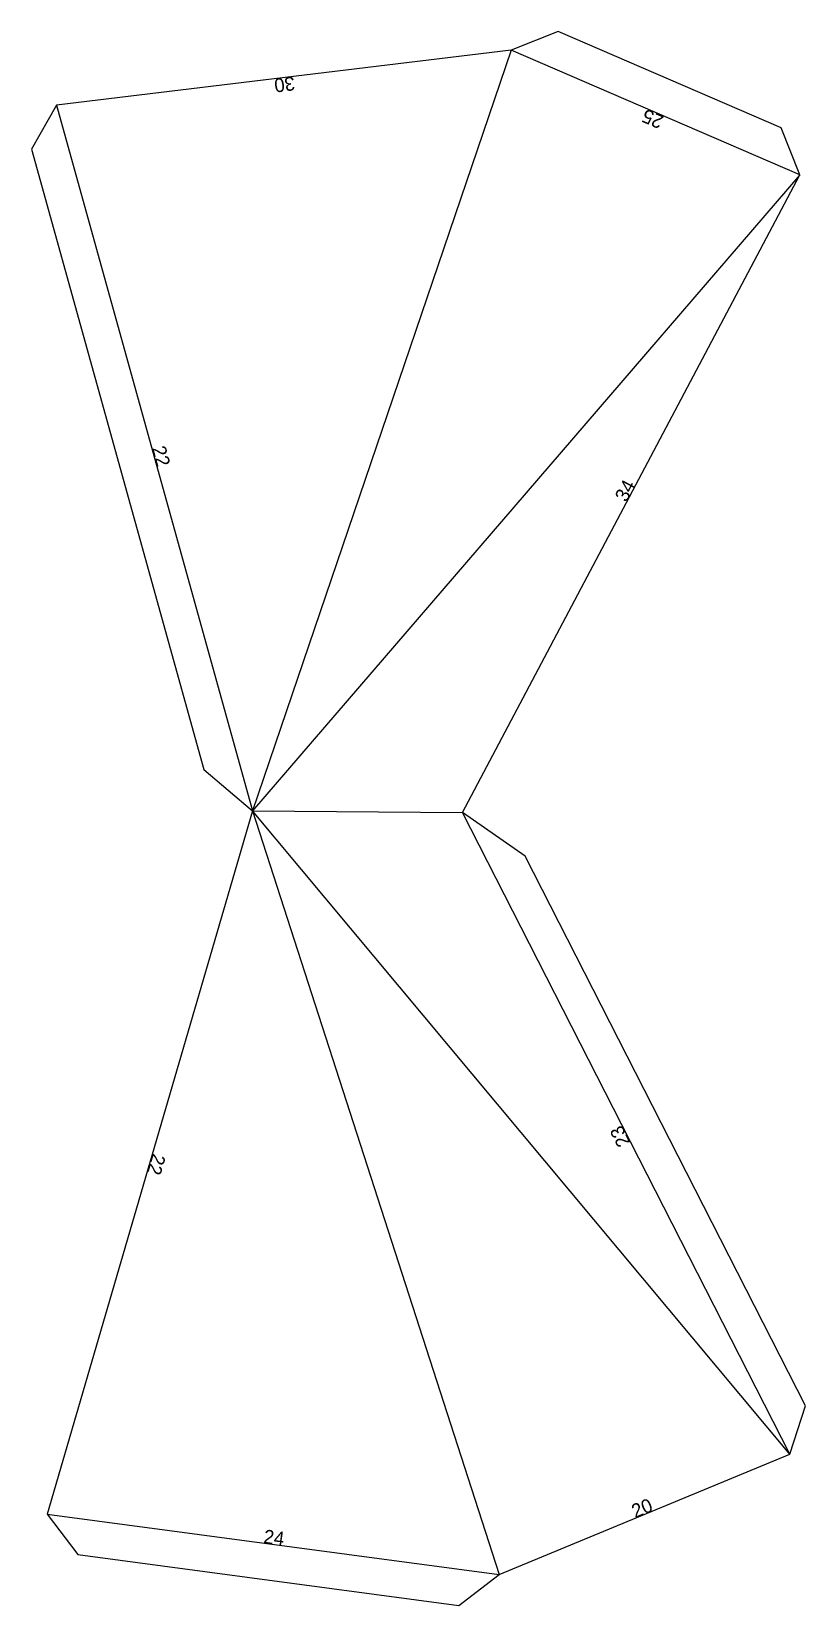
# Model space of a CAD drawing. Extents: x 468 to 575, y 28 to 247.
import ezdxf
from ezdxf.enums import TextEntityAlignment as Align

# ---------------------------------------------------------------- set-up
doc = ezdxf.new("R2010")
doc.units = 0

msp = doc.modelspace()

# ---------------------------------------------------------------- linework, layer by layer
at = {"layer": 'CutLine', "color": 8, "linetype": 'CONTINUOUS'}
for p, q in [((540.967862, 247.026654), (534.39522, 244.418901)), ((571.953443, 233.644399), (540.967862, 247.026654)), ((534.39522, 244.418901), (471.160616, 236.795088)), ((471.160616, 236.795088), (467.682144, 230.638772)), ((574.561196, 227.071757), (571.953443, 233.644399)), ((467.682144, 230.638772), (491.659535, 144.368986)), ((527.654993, 138.394988), (574.561196, 227.071757)), ((491.659535, 144.368986), (498.446617, 138.621042)), ((498.446617, 138.621042), (469.847538, 40.821441)), ((536.351296, 132.352077), (527.654993, 138.394988)), ((575.365709, 55.884053), (536.351296, 132.352077)), ((573.184259, 49.157889), (575.365709, 55.884053)), ((532.763681, 32.412564), (573.184259, 49.157889)), ((469.847538, 40.821441), (474.141099, 35.203138)), ((474.141099, 35.203138), (527.145377, 28.119002)), ((527.145377, 28.119002), (532.763681, 32.412564))]:
    msp.add_line(p, q, dxfattribs=at)
at = {"layer": 'MountainLine', "color": 5, "linetype": 'CONTINUOUS'}
for p, q in [((534.39522, 244.418901), (498.446617, 138.621042)), ((574.561196, 227.071757), (534.39522, 244.418901)), ((471.160616, 236.795088), (498.446617, 138.621042)), ((574.561196, 227.071757), (498.446617, 138.621042)), ((498.446617, 138.621042), (527.654993, 138.394988)), ((498.446617, 138.621042), (532.763681, 32.412564)), ((573.184259, 49.157889), (498.446617, 138.621042)), ((573.184259, 49.157889), (527.654993, 138.394988)), ((469.847538, 40.821441), (532.763681, 32.412564))]:
    msp.add_line(p, q, dxfattribs=at)

# ---------------------------------------------------------------- texts
at = {"layer": 'Edge ID'}
for s, rotation, p in [('30', 186.874624, (502.777918, 240.606995)), ('25', 156.641134, (554.478208, 235.745329)), ('22', -74.467528, (484.803617, 187.708065)), ('34', 62.123082, (551.108095, 182.733373)), ('23', 117.030928, (550.419626, 93.776439)), ('22', 253.699744, (484.147077, 89.721241)), ('20', 22.503114, (552.97397, 40.785227)), ('24', -7.61259, (501.305609, 36.617002))]:
    msp.add_text(s, height=1.92, rotation=rotation, dxfattribs=at).set_placement(p, align=Align.CENTER)

doc.saveas('drawing.dxf')
